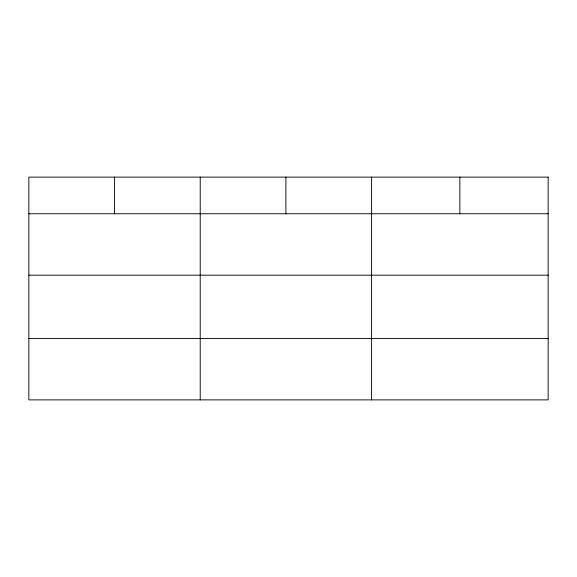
<?xml version="1.0" encoding="UTF-8"?>
<svg xmlns="http://www.w3.org/2000/svg" width="577" height="577" viewBox="0 0 577 577"><rect width="100%" height="100%" fill="white"/><g stroke="black" fill="none" stroke-linecap="round" stroke-linejoin="round"><path stroke-width="0.87" d="M28.85 213.757L548.15 213.757M28.85 275.179L548.15 275.179M28.85 338.461L548.15 338.461M459.869 177.117L459.869 213.757M371.588 177.117L371.588 399.883M285.903 177.117L285.903 213.757M200.219 177.117L200.219 399.883M114.534 177.117L114.534 213.757M548.15 177.117L28.85 177.117L28.85 399.883L548.15 399.883L548.15 177.117"/></g></svg>
